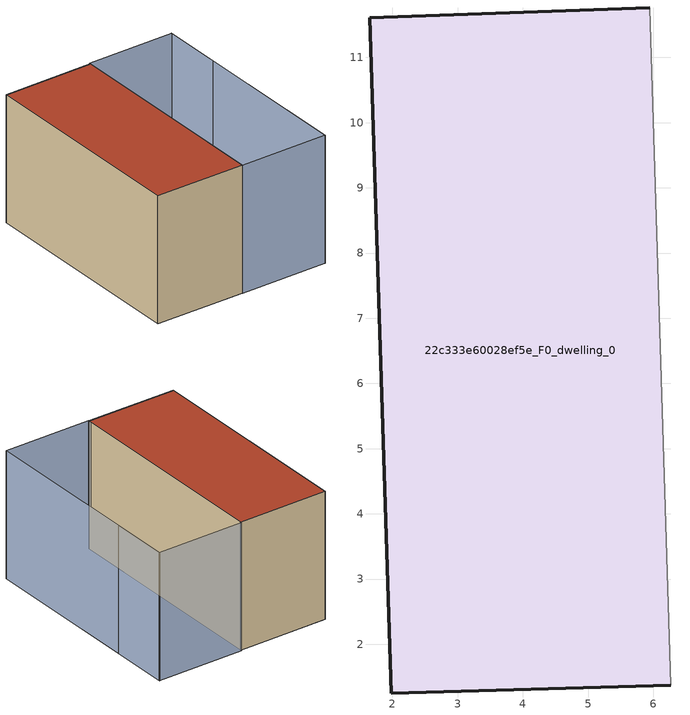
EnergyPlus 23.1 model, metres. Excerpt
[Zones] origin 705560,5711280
22c333e60028ef5e_F0_dwelling_0
 floor ground (EU_floor_Construction): 6.27,1.37 5.94,11.76 1.66,11.61 1.98,1.25 z0
 wall outside (EU_wall_Construction): 6.27,1.37 1.98,1.25 1.66,11.61 5.94,11.76 z0:6
 wall adiabatic (EU_wall_Construction): 5.94,11.76 6.27,1.37 z0:6
 roof outside (EU_roof_Construction): 5.94,11.76 6.27,1.37 1.98,1.25 1.66,11.61 z6
shading: 10.42,1.46 10.08,11.95 / 10.08,11.93 10.42,1.48 / 10.42,1.48 6.27,1.35 / 6.27,1.35 5.93,11.79 / 5.93,11.79 10.08,11.93 z0:6
[Building]
EU S2 Campaign: North Axis=0; Terrain=City; Solar Distribution=FullExterior
[Site:Location]
London: Latitude=51.5; Longitude=-0.5; Time Zone=0; Elevation=25
[SizingPeriod:WeatherFileDays]
AnnualSizingPeriod: Begin Month=1; Begin Day of Month=1; End Month=12; End Day of Month=31; Day of Week for Start Day=Monday; Use Weather File Daylight Saving Period=No; Use Weather File Rain and Snow Indicators=No
[MATERIAL]
EU_InternalMass_Material: Roughness=MediumRough; Thickness=0.1; Conductivity=1; Density=1800; Specific Heat=900; Thermal Absorptance=0.9; Solar Absorptance=0.7; Visible Absorptance=0.7
[MATERIAL:NOMASS] Roughness=MediumRough; Thermal Absorptance=0.9; Solar Absorptance=0.7; Visible Absorptance=0.7
Name | Thermal Resistance
EU_wall_NoMass | 0.71061
EU_roof_NoMass | 2.41608
EU_floor_NoMass | 1.75078
[CONSTRUCTION]
EU_wall_Construction: EU_wall_NoMass
EU_roof_Construction: EU_roof_NoMass
EU_floor_Construction: EU_floor_NoMass
EU_InternalMass_Construction: EU_InternalMass_Material
[ZONE]
22c333e60028ef5e_F0_dwelling_0: Type=1; Multiplier=1; Ceiling Height=autocalculate; Volume=266.914; Floor Area=autocalculate; Part of Total Floor Area=Yes
[INTERNALMASS]
22c333e60028ef5e_F0_dwelling_0_EU_InternalMass: Construction=EU_InternalMass_Construction; Zone or ZoneList=22c333e60028ef5e_F0_dwelling_0; Surface Area=44.4857
[OTHEREQUIPMENT]
EU_Step8_InternalGain_22c333e60028ef5e_F0_dwelling_0_f000: Fuel Type=Electricity; Zone or ZoneList or Space or SpaceList=22c333e60028ef5e_F0_dwelling_0; Schedule=EU_Step8_GainSchedule_22c333e60028ef5e_F0_dwelling_0_f000; Design Level Calculation Method=Watts/Area; Power per Zone Floor Area=1; Fraction Latent=0; Fraction Radiant=0; Fraction Lost=0; Carbon Dioxide Generation Rate=0; EndUse Subcategory=EU_Step8_InternalGains
[ZONEVENTILATION:DESIGNFLOWRATE]
EU_ConstantAir_22c333e60028ef5e_F0_dwelling_0: Zone or ZoneList or Space or SpaceList=22c333e60028ef5e_F0_dwelling_0; Schedule=EU_AlwaysOn; Design Flow Rate Calculation Method=AirChanges/Hour; Air Changes per Hour=0.496673; Ventilation Type=Natural; Fan Pressure Rise=0; Fan Total Efficiency=1; Constant Term Coefficient=1; Temperature Term Coefficient=0; Velocity Term Coefficient=0; Velocity Squared Term Coefficient=0; Minimum Indoor Temperature=-100; Maximum Indoor Temperature=100; Delta Temperature=-100; Minimum Outdoor Temperature=-100; Maximum Outdoor Temperature=100; Maximum Wind Speed=40
[HVACTEMPLATE:THERMOSTAT]
EU_HeatOnly_22c333e60028ef5e_F0_dwelling_0: Constant Heating Setpoint=20; Constant Cooling Setpoint=50
[HVACTEMPLATE:ZONE:IDEALLOADSAIRSYSTEM]
22c333e60028ef5e_F0_dwelling_0: Template Thermostat=EU_HeatOnly_22c333e60028ef5e_F0_dwelling_0; System Availability Schedule=EU_AlwaysOn; Maximum Heating Supply Air Temperature=50; Minimum Cooling Supply Air Temperature=13; Maximum Heating Supply Air Humidity Ratio=0.0156; Minimum Cooling Supply Air Humidity Ratio=0.0077; Heating Limit=NoLimit; Cooling Limit=NoLimit; Heating Availability Schedule=EU_AlwaysOn; Cooling Availability Schedule=EU_CoolingOff; Dehumidification Control Type=ConstantSensibleHeatRatio; Cooling Sensible Heat Ratio=0.7; Dehumidification Setpoint=60; Humidification Control Type=None; Humidification Setpoint=30; Outdoor Air Method=None; Outdoor Air Flow Rate per Person=0.00944; Outdoor Air Flow Rate per Zone Floor Area=0; Outdoor Air Flow Rate per Zone=0; Demand Controlled Ventilation Type=None; Outdoor Air Economizer Type=NoEconomizer; Heat Recovery Type=None; Sensible Heat Recovery Effectiveness=0.7; Latent Heat Recovery Effectiveness=0.65
[SIZING:ZONE]
22c333e60028ef5e_F0_dwelling_0: Zone Cooling Design Supply Air Temperature Input Method=SupplyAirTemperature; Zone Cooling Design Supply Air Temperature=13; Zone Heating Design Supply Air Temperature Input Method=SupplyAirTemperature; Zone Heating Design Supply Air Temperature=50; Zone Cooling Design Supply Air Humidity Ratio=0.008; Zone Heating Design Supply Air Humidity Ratio=0.008; Cooling Design Air Flow Method=DesignDay; Cooling Design Air Flow Rate=0; Cooling Minimum Air Flow per Zone Floor Area=0.000762; Cooling Minimum Air Flow=0; Cooling Minimum Air Flow Fraction=0.2; Heating Design Air Flow Method=DesignDay; Heating Design Air Flow Rate=0; Heating Maximum Air Flow per Zone Floor Area=0.002032; Heating Maximum Air Flow=0.141576; Heating Maximum Air Flow Fraction=0.3; Account for Dedicated Outdoor Air System=No; Dedicated Outdoor Air System Control Strategy=NeutralSupplyAir; Dedicated Outdoor Air Low Setpoint Temperature for Design=autosize; Dedicated Outdoor Air High Setpoint Temperature for Design=autosize; Zone Load Sizing Method=Sensible Load Only No Latent Load; Zone Latent Cooling Design Supply Air Humidity Ratio Input Method=HumidityRatioDifference; Zone Cooling Design Supply Air Humidity Ratio Difference=0.005; Zone Latent Heating Design Supply Air Humidity Ratio Input Method=HumidityRatioDifference; Zone Humidification Design Supply Air Humidity Ratio Difference=0.005
[SCHEDULE:CONSTANT]
Name | Hourly Value
EU_AlwaysOn | 1
EU_CoolingOff | 0
[SCHEDULE:FILE]
EU_Step8_GainSchedule_22c333e60028ef5e_F0_dwelling_0_f000: File=../../schedules/22c333e60028ef5e/22c333e60028ef5e_F0_dwelling_0_f000_gain.csv; Column Number=1; Rows to Skip at Top=0; Number of Hours of Data=8760; Column Separator=Comma; Interpolate to Timestep=No; Minutes per Item=60; Adjust Schedule for Daylight Savings=Yes
